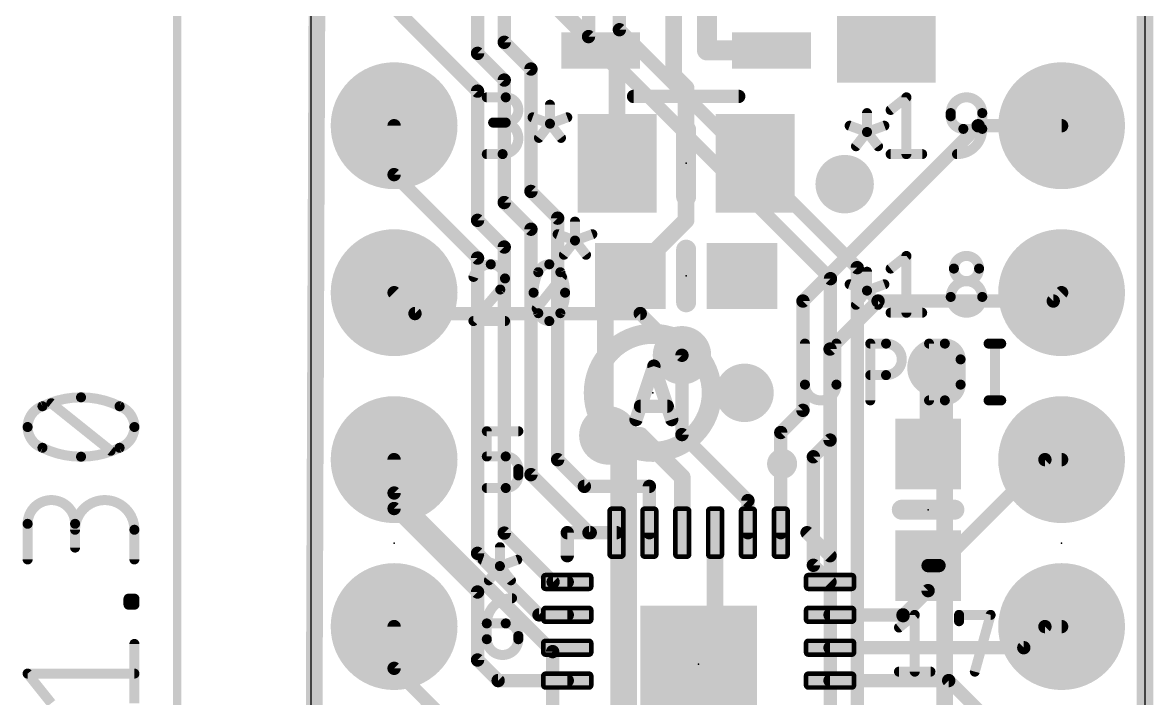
# Model space of a CAD drawing. Extents: x -4.4 to 12.8, y -0.1 to 39.8.
# Drawn here: x -4.38 to 12.83, y 14.15 to 24.43 of the extents above; entities that cross this region are included whole.
import ezdxf

# ---------------------------------------------------------------- set-up
doc = ezdxf.new("R2010")
doc.units = 0
for name, color, linetype in [('1', 12, 'CONTINUOUS'), ('16', 132, 'CONTINUOUS'), ('17', 110, 'CONTINUOUS'), ('18', 110, 'CONTINUOUS'), ('20', 53, 'CONTINUOUS'), ('21', 40, 'CONTINUOUS'), ('23', 53, 'CONTINUOUS'), ('47', 253, 'CONTINUOUS')]:
    doc.layers.add(name, color=color, linetype=linetype)

# ---------------------------------------------------------------- blocks, each defined once
blk = doc.blocks.new('RECT')
blk.add_solid([(-0.5, -0.5), (0.5, -0.5), (-0.5, 0.5), (0.5, 0.5)])
blk = doc.blocks.new('RECT128000X44800R50')
at = {"const_width": 0.07}
blk.add_lwpolyline([(0.365, -0.07), (0.365, 0.07, 0.4142), (0.33, 0.105), (-0.33, 0.105, 0.4142), (-0.365, 0.07), (-0.365, -0.07, 0.4142), (-0.33, -0.105), (0.33, -0.105, 0.4142)], format="xyb", close=True, dxfattribs=at)
blk.add_solid([(-0.3475, -0.0875), (0.3475, -0.0875), (-0.3475, 0.0875), (0.3475, 0.0875)])
blk = doc.blocks.new('ROUNDP')
at = {"const_width": 0.5}
blk.add_lwpolyline([(0, -0.25, 1), (0, 0.25, 1), (0, -0.25)], format="xyb", dxfattribs=at)
blk = doc.blocks.new('ROUNDV')
at = {"const_width": 0.5}
blk.add_lwpolyline([(0, -0.25, 1), (0, 0.25, 1), (0, -0.25)], format="xyb", dxfattribs=at)

msp = doc.modelspace()

# ---------------------------------------------------------------- linework, layer by layer
at = {"layer": '1'}
for points, const_width in [([(0, 0), (0.127, 32.9565)], 0.254), ([(12.7, 33.02), (12.7, 0)], 0.254), ([(5.5245, 26.289), (5.5245, 23.622)], 0.254), ([(2.9464, 26.0944), (2.9464, 24.1291)], 0.2032), ([(2.54, 23.9608), (2.54, 25.9261)], 0.2032), ([(6.0325, 24.0055), (6.0325, 25.7175)], 0.3048), ([(4.4149, 24.0055), (3.3782, 25.0422)], 0.254), ([(7.94, 24.9555), (8.763, 24.1325)], 0.254), ([(2.54, 23.3861), (1.27, 24.6561)], 0.2032), ([(2.9464, 24.1291), (3.3528, 23.7227)], 0.2032), ([(4.665, 23.7554), (4.4149, 24.0055)], 0.254), ([(7.0151, 24.0055), (6.0325, 24.0055)], 0.3048), ([(2.9464, 23.5544), (2.54, 23.9608)], 0.2032), ([(3.3528, 23.7227), (3.3528, 21.8599)], 0.2032), ([(4.665, 22.2885), (4.665, 23.7554)], 0.254), ([(2.9464, 21.6916), (2.9464, 23.5544)], 0.2032), ([(5.5245, 23.622), (5.715, 23.4315)], 0.254), ([(2.54, 21.4208), (2.54, 23.3861)], 0.2032), ([(5.715, 23.4315), (5.715, 21.424)], 0.254), ([(1.27, 22.1161), (1.27, 22.86)], 0.2032), ([(7.493, 20.193), (10.16, 22.86)], 0.2032), ([(10.16, 22.86), (11.43, 22.86)], 0.2032), ([(2.54, 20.8461), (1.27, 22.1161)], 0.2032), ([(3.3528, 21.8599), (3.7592, 21.4535)], 0.2032), ([(3.3528, 21.2852), (2.9464, 21.6916)], 0.2032), ([(2.9464, 21.0144), (2.54, 21.4208)], 0.2032), ([(3.7592, 21.4535), (3.7592, 17.7797)], 0.2032), ([(5.715, 21.424), (4.865, 20.574)], 0.254), ([(3.3528, 17.5514), (3.3528, 21.2852)], 0.2032), ([(2.9464, 16.6624), (2.9464, 21.0144)], 0.2032), ([(2.54, 16.354), (2.54, 20.8461)], 0.2032), ([(4.865, 20.574), (4.484, 20.193)], 0.254), ([(4.484, 20.193), (4.484, 18.1483)], 0.254), ([(11.43, 20.32), (11.303, 20.193)], 0.2032), ([(7.493, 20.193), (7.493, 18.53)], 0.2032), ([(7.9055, 19.4625), (8.636, 20.193)], 0.2032), ([(11.303, 20.193), (8.636, 20.193)], 0.2032), ([(5.6515, 19.3675), (5.6515, 18.161)], 0.2032), ([(7.9055, 19.4625), (7.9055, 18.0775)], 0.2032), ([(9.398, 19.05), (9.525, 19.177)], 0.254), ([(9.398, 19.05), (9.398, 17.868)], 0.254), ([(7.493, 18.53), (7.1555, 18.1925)], 0.2032), ([(4.5304, 18.1483), (4.484, 18.1483)], 0.4064), ([(5.0205, 18.1483), (4.5304, 18.1483)], 0.254), ([(5.6555, 17.5133), (5.0205, 18.1483)], 0.254), ([(6.6555, 17.157), (5.6515, 18.161)], 0.2032), ([(7.1555, 16.6685), (7.1555, 18.1925)], 0.2032), ([(7.9055, 18.0775), (7.6515, 17.8235)], 0.2032), ([(7.6515, 17.8235), (7.6515, 16.1725)], 0.2032), ([(1.27, 17.78), (1.27, 17.0361)], 0.2032), ([(3.7592, 17.7797), (4.1656, 17.3733)], 0.2032), ([(11.176, 17.78), (9.564, 16.168)], 0.2032), ([(11.176, 17.78), (11.43, 17.78)], 0.2032), ([(4.2357, 16.6685), (3.3528, 17.5514)], 0.2032), ([(5.6555, 17.5133), (5.6555, 16.6685)], 0.254), ([(4.1656, 17.3733), (5.1555, 17.3733)], 0.2032), ([(5.1555, 17.3733), (5.1555, 16.6685)], 0.2032), ([(6.6555, 16.6685), (6.6555, 17.157)], 0.2032), ([(1.27, 17.0361), (2.54, 15.7661)], 0.2032), ([(3.6903, 15.9185), (2.9464, 16.6624)], 0.2032), ([(4.6555, 16.6685), (4.2357, 16.6685)], 0.2032), ([(6.1555, 16.6685), (6.1555, 14.9185)], 0.254), ([(3.4755, 15.4185), (2.54, 16.354)], 0.2032), ([(7.9055, 15.9185), (7.6515, 16.1725)], 0.2032), ([(9.398, 16.168), (9.564, 16.168)], 0.2032), ([(9.398, 15.787), (9.398, 16.168)], 0.2032), ([(3.9055, 15.9185), (3.6903, 15.9185)], 0.2032), ([(2.54, 15.7661), (2.54, 14.732)], 0.2032), ([(9.398, 15.787), (9.017, 15.406)], 0.2032), ([(3.9055, 15.4185), (3.4755, 15.4185)], 0.2032), ([(7.9055, 15.4185), (9.017, 15.4185)], 0.2032), ([(9.017, 15.406), (9.017, 15.4185)], 0.2032), ([(1.27, 15.24), (1.27, 14.605)], 0.2032), ([(10.8545, 14.9185), (11.176, 15.24)], 0.2032), ([(11.176, 15.24), (11.43, 15.24)], 0.2032), ([(6.1555, 14.9185), (5.9055, 14.6685)], 0.254), ([(7.9055, 14.9185), (10.8545, 14.9185)], 0.2032), ([(2.54, 14.732), (2.8535, 14.4185)], 0.2032), ([(1.9565, 13.9185), (1.27, 14.605)], 0.2032), ([(2.8535, 14.4185), (3.9055, 14.4185)], 0.2032), ([(7.9055, 14.4185), (9.7115, 14.4185)], 0.2032), ([(9.7115, 14.4185), (11.43, 12.7)], 0.2032)]:
    msp.add_lwpolyline(points, dxfattribs=dict(at, const_width=const_width))
for points, const_width in [([(2.9823, 24.1651, 1), (2.9105, 24.0932)], 0.1016), ([(2.8956, 24.1291, 1), (2.9972, 24.1291)], 0.1016), ([(4.4598, 24.0504, 1), (4.37, 23.9606)], 0.127), ([(4.37, 23.9606, 1), (4.4598, 24.0504)], 0.127), ([(6.0325, 24.0817, 1), (6.0325, 23.9293)], 0.1524), ([(7.0151, 23.9293, 1), (7.0151, 24.0817)], 0.1524), ([(8.7181, 24.0876, 1), (8.8079, 24.1774)], 0.127), ([(2.5759, 23.9967, 1), (2.5041, 23.9249)], 0.1016), ([(2.4892, 23.9608, 1), (2.5908, 23.9608)], 0.1016), ([(5.9563, 24.0055, 1), (6.1087, 24.0055)], 0.1524), ([(3.4036, 23.7227, 1), (3.302, 23.7227)], 0.1016), ([(3.3169, 23.6868, 1), (3.3887, 23.7587)], 0.1016), ([(4.7285, 23.7554, 1), (4.6015, 23.7554)], 0.127), ([(4.6201, 23.7105, 1), (4.7099, 23.8003)], 0.127), ([(2.9972, 23.5544, 1), (2.8956, 23.5544)], 0.1016), ([(2.9105, 23.5185, 1), (2.9823, 23.5903)], 0.1016), ([(5.5694, 23.6669, 1), (5.4796, 23.5771)], 0.127), ([(5.461, 23.622, 1), (5.588, 23.622)], 0.127), ([(2.5908, 23.3861, 1), (2.4892, 23.3861)], 0.1016), ([(2.5041, 23.3501, 1), (2.5759, 23.422)], 0.1016), ([(5.7785, 23.4315, 1), (5.6515, 23.4315)], 0.127), ([(5.6701, 23.3866, 1), (5.7599, 23.4764)], 0.127), ([(1.3208, 22.86, 1), (1.2192, 22.86)], 0.1016), ([(10.16, 22.9108, 1), (10.16, 22.8092)], 0.1016), ([(10.1959, 22.8241, 1), (10.1241, 22.8959)], 0.1016), ([(11.43, 22.8092, 1), (11.43, 22.9108)], 0.1016), ([(1.3059, 22.152, 1), (1.2341, 22.0801)], 0.1016), ([(4.6015, 22.2885, 1), (4.7285, 22.2885)], 0.127), ([(1.2192, 22.1161, 1), (1.3208, 22.1161)], 0.1016), ([(3.3887, 21.8959, 1), (3.3169, 21.824)], 0.1016), ([(3.302, 21.8599, 1), (3.4036, 21.8599)], 0.1016), ([(2.9823, 21.7275, 1), (2.9105, 21.6557)], 0.1016), ([(2.8956, 21.6916, 1), (2.9972, 21.6916)], 0.1016), ([(2.5759, 21.4567, 1), (2.5041, 21.3849)], 0.1016), ([(3.81, 21.4535, 1), (3.7084, 21.4535)], 0.1016), ([(3.7233, 21.4176, 1), (3.7951, 21.4895)], 0.1016), ([(5.7599, 21.3791, 1), (5.6701, 21.4689)], 0.127), ([(2.4892, 21.4208, 1), (2.5908, 21.4208)], 0.1016), ([(3.4036, 21.2852, 1), (3.302, 21.2852)], 0.1016), ([(3.3169, 21.2493, 1), (3.3887, 21.3211)], 0.1016), ([(5.6515, 21.424, 1), (5.7785, 21.424)], 0.127), ([(2.9972, 21.0144, 1), (2.8956, 21.0144)], 0.1016), ([(2.9105, 20.9785, 1), (2.9823, 21.0503)], 0.1016), ([(2.5908, 20.8461, 1), (2.4892, 20.8461)], 0.1016), ([(2.5041, 20.8101, 1), (2.5759, 20.882)], 0.1016), ([(4.8201, 20.6189, 1), (4.9099, 20.5291)], 0.127), ([(4.9099, 20.5291, 1), (4.8201, 20.6189)], 0.127), ([(4.5475, 20.193, 1), (4.4205, 20.193)], 0.127), ([(11.4659, 20.2841, 1), (11.3941, 20.3559)], 0.1016), ([(4.4391, 20.2379, 1), (4.5289, 20.1481)], 0.127), ([(7.5438, 20.193, 1), (7.4422, 20.193)], 0.1016), ([(7.4571, 20.2289, 1), (7.5289, 20.1571)], 0.1016), ([(8.636, 20.2438, 1), (8.636, 20.1422)], 0.1016), ([(8.6719, 20.1571, 1), (8.6001, 20.2289)], 0.1016), ([(11.2671, 20.2289, 1), (11.3389, 20.1571)], 0.1016), ([(11.303, 20.1422, 1), (11.303, 20.2438)], 0.1016), ([(5.7023, 19.3675, 1), (5.6007, 19.3675)], 0.1016), ([(7.9563, 19.4625, 1), (7.8547, 19.4625)], 0.1016), ([(7.8696, 19.4984, 1), (7.9414, 19.4266)], 0.1016), ([(9.5699, 19.1321, 1), (9.4801, 19.2219)], 0.127), ([(9.4615, 19.05, 1), (9.3345, 19.05)], 0.127), ([(9.3531, 19.0949, 1), (9.4429, 19.0051)], 0.127), ([(7.5289, 18.4941, 1), (7.4571, 18.5659)], 0.1016), ([(7.4422, 18.53, 1), (7.5438, 18.53)], 0.1016), ([(4.484, 18.2499, 1), (4.484, 18.0467)], 0.2032), ([(4.5304, 18.2118, 1), (4.5304, 18.0848)], 0.127), ([(4.5304, 18.0467, 1), (4.5304, 18.2499)], 0.2032), ([(5.0654, 18.1932, 1), (4.9756, 18.1034)], 0.127), ([(5.0205, 18.0848, 1), (5.0205, 18.2118)], 0.127), ([(5.6874, 18.1969, 1), (5.6156, 18.1251)], 0.1016), ([(7.2063, 18.1925, 1), (7.1047, 18.1925)], 0.1016), ([(7.1196, 18.2284, 1), (7.1914, 18.1566)], 0.1016), ([(4.4205, 18.1483, 1), (4.5475, 18.1483)], 0.127), ([(5.6007, 18.161, 1), (5.7023, 18.161)], 0.1016), ([(7.8547, 18.0775, 1), (7.9563, 18.0775)], 0.1016), ([(7.9414, 18.0416, 1), (7.8696, 18.1134)], 0.1016), ([(7.7023, 17.8235, 1), (7.6007, 17.8235)], 0.1016), ([(7.6156, 17.8594, 1), (7.6874, 17.7876)], 0.1016), ([(9.3345, 17.868, 1), (9.4615, 17.868)], 0.127), ([(1.3208, 17.78, 1), (1.2192, 17.78)], 0.1016), ([(3.7951, 17.8156, 1), (3.7233, 17.7438)], 0.1016), ([(3.7084, 17.7797, 1), (3.81, 17.7797)], 0.1016), ([(11.176, 17.8308, 1), (11.176, 17.7292)], 0.1016), ([(11.2119, 17.7441, 1), (11.1401, 17.8159)], 0.1016), ([(11.43, 17.7292, 1), (11.43, 17.8308)], 0.1016), ([(3.3887, 17.5873, 1), (3.3169, 17.5155)], 0.1016), ([(3.302, 17.5514, 1), (3.4036, 17.5514)], 0.1016), ([(5.719, 17.5133, 1), (5.592, 17.5133)], 0.127), ([(5.6106, 17.4684, 1), (5.7004, 17.5582)], 0.127), ([(4.1656, 17.4241, 1), (4.1656, 17.3225)], 0.1016), ([(4.1297, 17.3374, 1), (4.2015, 17.4092)], 0.1016), ([(5.2063, 17.3733, 1), (5.1047, 17.3733)], 0.1016), ([(5.1555, 17.3225, 1), (5.1555, 17.4241)], 0.1016), ([(6.7063, 17.157, 1), (6.6047, 17.157)], 0.1016), ([(6.6196, 17.1211, 1), (6.6914, 17.1929)], 0.1016), ([(1.3059, 17.072, 1), (1.2341, 17.0001)], 0.1016), ([(1.2192, 17.0361, 1), (1.3208, 17.0361)], 0.1016), ([(2.9823, 16.6983, 1), (2.9105, 16.6265)], 0.1016), ([(2.8956, 16.6624, 1), (2.9972, 16.6624)], 0.1016), ([(4.2357, 16.7193, 1), (4.2357, 16.6177)], 0.1016), ([(4.1998, 16.6326, 1), (4.2716, 16.7044)], 0.1016), ([(4.6555, 16.6177, 1), (4.6555, 16.7193)], 0.1016), ([(5.1047, 16.6685, 1), (5.2063, 16.6685)], 0.1016), ([(5.592, 16.6685, 1), (5.719, 16.6685)], 0.127), ([(6.219, 16.6685, 1), (6.092, 16.6685)], 0.127), ([(6.6047, 16.6685, 1), (6.7063, 16.6685)], 0.1016), ([(7.1047, 16.6685, 1), (7.2063, 16.6685)], 0.1016), ([(2.5759, 16.3899, 1), (2.5041, 16.318)], 0.1016), ([(2.4892, 16.354, 1), (2.5908, 16.354)], 0.1016), ([(7.6874, 16.2084, 1), (7.6156, 16.1366)], 0.1016), ([(7.6007, 16.1725, 1), (7.7023, 16.1725)], 0.1016), ([(9.398, 16.2188, 1), (9.398, 16.1172)], 0.1016), ([(9.4488, 16.168, 1), (9.3472, 16.168)], 0.1016), ([(9.5281, 16.2039, 1), (9.5999, 16.1321)], 0.1016), ([(9.564, 16.1172, 1), (9.564, 16.2188)], 0.1016), ([(3.6903, 15.9693, 1), (3.6903, 15.8677)], 0.1016), ([(3.9055, 15.8677, 1), (3.9055, 15.9693)], 0.1016), ([(2.5908, 15.7661, 1), (2.4892, 15.7661)], 0.1016), ([(2.5041, 15.7301, 1), (2.5759, 15.802)], 0.1016), ([(3.6544, 15.8826, 1), (3.7262, 15.9544)], 0.1016), ([(7.8696, 15.8826, 1), (7.9414, 15.9544)], 0.1016), ([(9.3472, 15.787, 1), (9.4488, 15.787)], 0.1016), ([(9.4339, 15.7511, 1), (9.3621, 15.8229)], 0.1016), ([(3.4755, 15.4693, 1), (3.4755, 15.3677)], 0.1016), ([(3.4395, 15.3826, 1), (3.5114, 15.4544)], 0.1016), ([(3.9055, 15.3677, 1), (3.9055, 15.4693)], 0.1016), ([(7.9055, 15.4693, 1), (7.9055, 15.3677)], 0.1016), ([(9.0678, 15.4185, 1), (8.9662, 15.4185)], 0.1016), ([(8.9811, 15.4419, 1), (9.0529, 15.3701)], 0.1016), ([(9.017, 15.3677, 1), (9.017, 15.4693)], 0.1016), ([(1.3208, 15.24, 1), (1.2192, 15.24)], 0.1016), ([(8.9662, 15.406, 1), (9.0678, 15.406)], 0.1016), ([(11.176, 15.2908, 1), (11.176, 15.1892)], 0.1016), ([(11.2119, 15.2041, 1), (11.1401, 15.2759)], 0.1016), ([(11.43, 15.1892, 1), (11.43, 15.2908)], 0.1016), ([(6.092, 14.9185, 1), (6.219, 14.9185)], 0.127), ([(6.2004, 14.8736, 1), (6.1106, 14.9634)], 0.127), ([(7.9055, 14.9693, 1), (7.9055, 14.8677)], 0.1016), ([(10.8186, 14.9544, 1), (10.8904, 14.8826)], 0.1016), ([(10.8545, 14.8677, 1), (10.8545, 14.9693)], 0.1016), ([(2.5759, 14.7679, 1), (2.5041, 14.6961)], 0.1016), ([(1.3059, 14.6409, 1), (1.2341, 14.5691)], 0.1016), ([(1.2192, 14.605, 1), (1.3208, 14.605)], 0.1016), ([(2.4892, 14.732, 1), (2.5908, 14.732)], 0.1016), ([(5.8606, 14.7134, 1), (5.9504, 14.6236)], 0.127), ([(2.8535, 14.4693, 1), (2.8535, 14.3677)], 0.1016), ([(2.8176, 14.3826, 1), (2.8894, 14.4544)], 0.1016), ([(3.9055, 14.3677, 1), (3.9055, 14.4693)], 0.1016), ([(7.9055, 14.4693, 1), (7.9055, 14.3677)], 0.1016), ([(9.7474, 14.4544, 1), (9.6756, 14.3826)], 0.1016), ([(9.7115, 14.3677, 1), (9.7115, 14.4693)], 0.1016)]:
    msp.add_lwpolyline(points, format="xyb", dxfattribs=dict(at, const_width=const_width))
at = {"layer": '16'}
for points, const_width in [([(0, 0), (0.127, 32.9565)], 0.254), ([(12.7, 33.02), (12.7, 0)], 0.254), ([(4.699, 29.6545), (4.699, 24.3205)], 0.2032), ([(4.2291, 29.0647), (4.2291, 24.2157)], 0.2032), ([(4.2291, 24.2157), (7.9121, 20.5327)], 0.2032), ([(4.699, 24.3205), (8.3185, 20.701)], 0.2032), ([(8.3185, 20.701), (8.3185, 12.4876)], 0.2032), ([(7.9121, 20.5327), (7.9121, 12.824)], 0.2032), ([(1.5875, 20.0025), (1.27, 20.32)], 0.2032), ([(5.0165, 20.0025), (1.5875, 20.0025)], 0.2032), ([(5.6515, 19.3675), (5.0165, 20.0025)], 0.2032), ([(9.525, 19.177), (9.652, 19.05)], 0.254), ([(9.652, 19.05), (9.652, 10.414)], 0.254), ([(4.5304, 18.1483), (4.7625, 18.1483)], 0.4064), ([(4.7625, 18.1483), (4.7625, 7.493)], 0.4064), ([(1.27, 17.78), (1.27, 17.272)], 0.2032), ([(3.683, 14.859), (1.27, 17.272)], 0.2032), ([(3.683, 8.763), (3.683, 14.859)], 0.2032)]:
    msp.add_lwpolyline(points, dxfattribs=dict(at, const_width=const_width))
for points, const_width in [([(4.265, 24.2516, 1), (4.1932, 24.1797)], 0.1016), ([(4.7349, 24.3564, 1), (4.6631, 24.2846)], 0.1016), ([(4.6482, 24.3205, 1), (4.7498, 24.3205)], 0.1016), ([(4.1783, 24.2157, 1), (4.2799, 24.2157)], 0.1016), ([(8.3693, 20.701, 1), (8.2677, 20.701)], 0.1016), ([(8.2826, 20.6651, 1), (8.3544, 20.7369)], 0.1016), ([(7.9629, 20.5327, 1), (7.8613, 20.5327)], 0.1016), ([(7.8762, 20.4967, 1), (7.948, 20.5686)], 0.1016), ([(1.3059, 20.3559, 1), (1.2341, 20.2841)], 0.1016), ([(1.5875, 20.0533, 1), (1.5875, 19.9517)], 0.1016), ([(1.5516, 19.9666, 1), (1.6234, 20.0384)], 0.1016), ([(5.0524, 20.0384, 1), (4.9806, 19.9666)], 0.1016), ([(5.0165, 19.9517, 1), (5.0165, 20.0533)], 0.1016), ([(5.6156, 19.3316, 1), (5.6874, 19.4034)], 0.1016), ([(9.5699, 19.2219, 1), (9.4801, 19.1321)], 0.127), ([(9.7155, 19.05, 1), (9.5885, 19.05)], 0.127), ([(9.6071, 19.0051, 1), (9.6969, 19.0949)], 0.127), ([(4.5304, 18.2499, 1), (4.5304, 18.0467)], 0.2032), ([(4.8641, 18.1483, 1), (4.6609, 18.1483)], 0.2032), ([(4.7625, 18.0467, 1), (4.7625, 18.2499)], 0.2032), ([(1.3208, 17.78, 1), (1.2192, 17.78)], 0.1016), ([(1.3059, 17.3079, 1), (1.2341, 17.2361)], 0.1016), ([(1.2192, 17.272, 1), (1.3208, 17.272)], 0.1016), ([(3.7338, 14.859, 1), (3.6322, 14.859)], 0.1016), ([(3.6471, 14.8231, 1), (3.7189, 14.8949)], 0.1016)]:
    msp.add_lwpolyline(points, format="xyb", dxfattribs=dict(at, const_width=const_width))
at = {"layer": '20'}
for p, q in [((0, 31.75), (0, 1.27)), ((12.7, 1.27), (12.7, 31.75))]:
    msp.add_line(p, q, dxfattribs=at)
at = {"layer": '21'}
for points, const_width in [([(2.6811, 23.2918), (2.969, 23.2918)], 0.1524), ([(3.6421, 23.1789), (3.6421, 22.891)], 0.1524), ([(4.915, 23.3055), (6.515, 23.3055)], 0.2032), ([(8.8279, 23.0999), (9.0678, 23.2918)], 0.1524), ([(9.0678, 23.2918), (9.0678, 22.4282)], 0.1524), ([(8.4681, 23.0519), (8.4681, 22.764)], 0.1524), ([(9.7423, 23.0039), (9.7423, 23.0519)], 0.1524), ([(10.2221, 23.0519), (10.2221, 22.812)], 0.1524), ([(2.969, 22.908), (2.7771, 22.908)], 0.1524), ([(3.6421, 22.891), (3.3782, 22.987)], 0.1524), ([(3.4742, 22.6751), (3.6421, 22.891)], 0.1524), ([(3.6421, 22.891), (3.906, 22.987)], 0.1524), ([(3.6421, 22.891), (3.81, 22.6751)], 0.1524), ([(5.715, 22.7965), (5.715, 21.7805)], 0.3048), ([(8.4681, 22.764), (8.2042, 22.86)], 0.1524), ([(8.4681, 22.764), (8.732, 22.86)], 0.1524), ([(8.3002, 22.5481), (8.4681, 22.764)], 0.1524), ([(8.4681, 22.764), (8.636, 22.5481)], 0.1524), ([(10.2221, 22.812), (9.9342, 22.812)], 0.1524), ([(2.6811, 22.4282), (2.921, 22.4282)], 0.1524), ([(8.8279, 22.4282), (9.3077, 22.4282)], 0.1524), ([(4.0231, 21.4009), (4.0231, 21.113)], 0.1524), ([(4.0231, 21.113), (3.7592, 21.209)], 0.1524), ([(3.8552, 20.8971), (4.0231, 21.113)], 0.1524), ([(4.0231, 21.113), (4.287, 21.209)], 0.1524), ([(4.0231, 21.113), (4.191, 20.8971)], 0.1524), ([(5.715, 20.974), (5.715, 20.174)], 0.3048), ([(8.8279, 20.6869), (9.0678, 20.8788)], 0.1524), ([(9.0678, 20.8788), (9.0678, 20.0152)], 0.1524), ([(8.4681, 20.6389), (8.4681, 20.351)], 0.1524), ([(3.4403, 20.0801), (3.8241, 20.5599)], 0.1524), ([(8.4681, 20.351), (8.2042, 20.447)], 0.1524), ([(8.4681, 20.351), (8.732, 20.447)], 0.1524), ([(2.8857, 20.368), (2.4779, 19.8882)], 0.1524), ([(8.3002, 20.1351), (8.4681, 20.351)], 0.1524), ([(8.4681, 20.351), (8.636, 20.1351)], 0.1524), ([(8.8279, 20.0152), (9.3077, 20.0152)], 0.1524), ([(2.4779, 19.8882), (2.9577, 19.8882)], 0.1524), ([(7.5232, 19.5453), (7.5232, 18.9216)], 0.1524), ([(8.003, 18.9216), (8.003, 19.5453)], 0.1524), ([(8.518, 18.6817), (8.518, 19.5453)], 0.1524), ([(8.518, 19.5453), (8.7579, 19.5453)], 0.1524), ([(9.413, 18.6817), (9.413, 19.5453)], 0.1524), ([(9.413, 19.5453), (9.6528, 19.5453)], 0.1524), ([(10.3189, 19.5453), (10.5108, 19.5453)], 0.1524), ([(10.4148, 19.5453), (10.4148, 18.6817)], 0.1524), ([(4.953, 18.3896), (5.2239, 19.2024)], 0.2032), ([(5.2239, 19.2024), (5.4949, 18.3896)], 0.2032), ([(9.8927, 19.3054), (9.8927, 18.9216)], 0.1524), ([(8.7579, 19.0655), (8.518, 19.0655)], 0.1524), ([(5.4271, 18.5928), (5.0207, 18.5928)], 0.2032), ([(9.6528, 18.6817), (9.413, 18.6817)], 0.1524), ([(10.3189, 18.6817), (10.5108, 18.6817)], 0.1524), ([(2.6811, 17.828), (2.6811, 18.2118)], 0.1524), ([(2.6811, 18.2118), (3.1609, 18.2118)], 0.1524), ([(2.969, 17.828), (2.6811, 17.828)], 0.1524), ([(3.1609, 17.5401), (3.1609, 17.6361)], 0.1524), ([(2.6811, 17.3482), (2.969, 17.3482)], 0.1524), ([(8.998, 17.018), (9.798, 17.018)], 0.3048), ([(3.9055, 16.3185), (3.9055, 16.6685)], 0.2032), ([(3.9055, 16.6685), (4.2555, 16.6685)], 0.2032), ([(7.9055, 16.3185), (7.5555, 16.6685)], 0.2032), ([(2.8801, 16.4479), (2.8801, 16.16)], 0.1524), ([(2.8801, 16.16), (2.6162, 16.256)], 0.1524), ([(2.7122, 15.9441), (2.8801, 16.16)], 0.1524), ([(2.8801, 16.16), (3.144, 16.256)], 0.1524), ([(2.8801, 16.16), (3.048, 15.9441)], 0.1524), ([(8.9549, 15.2259), (9.1948, 15.4178)], 0.1524), ([(9.1948, 15.4178), (9.1948, 14.5542)], 0.1524), ([(9.8693, 15.3218), (9.8693, 15.4178)], 0.1524), ([(9.8693, 15.4178), (10.3491, 15.4178)], 0.1524), ([(10.3491, 15.4178), (10.1092, 14.5542)], 0.1524), ([(2.6811, 15.288), (2.969, 15.288)], 0.1524), ([(2.6811, 15.0481), (2.6811, 15.288)], 0.1524), ([(3.1609, 15.0961), (3.1609, 15.0481)], 0.1524), ([(8.9549, 14.5542), (9.4347, 14.5542)], 0.1524)]:
    msp.add_lwpolyline(points, dxfattribs=dict(at, const_width=const_width))
for points, const_width in [([(2.6811, 23.3299, 1), (2.6811, 23.2537)], 0.0762), ([(2.969, 22.908, 1), (2.969, 23.2918)], 0.1524), ([(2.969, 23.3299, 1), (2.969, 23.2537)], 0.0762), ([(2.969, 23.2537, 1), (2.969, 23.3299)], 0.0762), ([(3.6802, 23.1789, 1), (3.604, 23.1789)], 0.0762), ([(4.915, 23.3563, 1), (4.915, 23.2547)], 0.1016), ([(6.515, 23.2547, 1), (6.515, 23.3563)], 0.1016), ([(9.1059, 23.2918, 1), (9.0297, 23.2918)], 0.0762), ([(9.0916, 23.262, 1), (9.044, 23.3216)], 0.0762), ([(10.2221, 23.0519, 1), (9.7423, 23.0519)], 0.1524), ([(8.5062, 23.0519, 1), (8.43, 23.0519)], 0.0762), ([(8.8041, 23.1296, 1), (8.8517, 23.0701)], 0.0762), ([(9.7804, 23.0519, 1), (9.7042, 23.0519)], 0.0762), ([(9.7042, 23.0519, 1), (9.7804, 23.0519)], 0.0762), ([(9.7423, 23.0039, 0.4142), (9.9342, 22.812)], 0.1524), ([(9.7804, 23.0039, 1), (9.7042, 23.0039)], 0.0762), ([(10.2602, 23.0519, 1), (10.184, 23.0519)], 0.0762), ([(10.184, 23.0519, 1), (10.2602, 23.0519)], 0.0762), ([(2.7771, 22.9461, 1), (2.7771, 22.8699)], 0.0762), ([(2.921, 22.4282, 1), (2.921, 22.908)], 0.1524), ([(2.921, 22.9461, 1), (2.921, 22.8699)], 0.0762), ([(2.969, 22.9461, 1), (2.969, 22.8699)], 0.0762), ([(2.969, 22.8699, 1), (2.969, 22.9461)], 0.0762), ([(3.3912, 23.0228, 1), (3.3652, 22.9512)], 0.0762), ([(3.6721, 22.9144, 1), (3.612, 22.8677)], 0.0762), ([(3.6291, 22.9268, 1), (3.6551, 22.8552)], 0.0762), ([(3.604, 22.891, 1), (3.6802, 22.891)], 0.0762), ([(3.6721, 22.8677, 1), (3.612, 22.9144)], 0.0762), ([(3.6291, 22.8552, 1), (3.6551, 22.9268)], 0.0762), ([(3.919, 22.9512, 1), (3.8929, 23.0228)], 0.0762), ([(5.7912, 22.7965, 1), (5.6388, 22.7965)], 0.1524), ([(8.2172, 22.8958, 1), (8.1912, 22.8242)], 0.0762), ([(8.745, 22.8242, 1), (8.7189, 22.8958)], 0.0762), ([(9.7042, 23.0039, 1), (9.7804, 23.0039)], 0.0762), ([(3.4441, 22.6985, 1), (3.5042, 22.6518)], 0.0762), ([(3.7799, 22.6518, 1), (3.8401, 22.6985)], 0.0762), ([(8.4981, 22.7874, 1), (8.438, 22.7407)], 0.0762), ([(8.4551, 22.7998, 1), (8.4811, 22.7282)], 0.0762), ([(8.43, 22.764, 1), (8.5062, 22.764)], 0.0762), ([(8.4981, 22.7407, 1), (8.438, 22.7874)], 0.0762), ([(8.4551, 22.7282, 1), (8.4811, 22.7998)], 0.0762), ([(9.8383, 22.4282, 0.4142), (10.2221, 22.812)], 0.1524), ([(9.9342, 22.8501, 1), (9.9342, 22.7739)], 0.0762), ([(9.9342, 22.7739, 1), (9.9342, 22.8501)], 0.0762), ([(10.2602, 22.812, 1), (10.184, 22.812)], 0.0762), ([(10.184, 22.812, 1), (10.2602, 22.812)], 0.0762), ([(10.2221, 22.7739, 1), (10.2221, 22.8501)], 0.0762), ([(8.2701, 22.5715, 1), (8.3302, 22.5248)], 0.0762), ([(8.6059, 22.5248, 1), (8.6661, 22.5715)], 0.0762), ([(2.6811, 22.4663, 1), (2.6811, 22.3901)], 0.0762), ([(2.921, 22.4663, 1), (2.921, 22.3901)], 0.0762), ([(2.921, 22.3901, 1), (2.921, 22.4663)], 0.0762), ([(8.8279, 22.4663, 1), (8.8279, 22.3901)], 0.0762), ([(9.0297, 22.4282, 1), (9.1059, 22.4282)], 0.0762), ([(9.3077, 22.3901, 1), (9.3077, 22.4663)], 0.0762), ([(9.8383, 22.4663, 1), (9.8383, 22.3901)], 0.0762), ([(5.6388, 21.7805, 1), (5.7912, 21.7805)], 0.1524), ([(4.0612, 21.4009, 1), (3.985, 21.4009)], 0.0762), ([(3.7722, 21.2448, 1), (3.7462, 21.1732)], 0.0762), ([(4.0531, 21.1364, 1), (3.993, 21.0897)], 0.0762), ([(4.0101, 21.1488, 1), (4.0361, 21.0772)], 0.0762), ([(4.0531, 21.0897, 1), (3.993, 21.1364)], 0.0762), ([(4.0101, 21.0772, 1), (4.0361, 21.1488)], 0.0762), ([(4.3, 21.1732, 1), (4.2739, 21.2448)], 0.0762), ([(3.985, 21.113, 1), (4.0612, 21.113)], 0.0762), ([(5.7912, 20.974, 1), (5.6388, 20.974)], 0.1524), ([(2.7418, 20.7518, 0.3252), (2.4779, 20.5599)], 0.1524), ([(2.9577, 20.5359, 0.4142), (2.7418, 20.7518)], 0.1524), ([(2.7418, 20.7899, 1), (2.7418, 20.7137)], 0.0762), ([(2.7418, 20.7137, 1), (2.7418, 20.7899)], 0.0762), ([(3.6322, 20.7518, 0.3205), (3.4643, 20.6319)], 0.1524), ([(3.8001, 20.6319, 0.3205), (3.6322, 20.7518)], 0.1524), ([(3.6322, 20.7899, 1), (3.6322, 20.7137)], 0.0762), ([(3.6322, 20.7137, 1), (3.6322, 20.7899)], 0.0762), ([(3.8251, 20.9205, 1), (3.8852, 20.8738)], 0.0762), ([(4.1609, 20.8738, 1), (4.2211, 20.9205)], 0.0762), ([(9.1059, 20.8788, 1), (9.0297, 20.8788)], 0.0762), ([(9.0916, 20.849, 1), (9.044, 20.9086)], 0.0762), ([(10.1741, 20.6869, 1), (9.7903, 20.6869)], 0.1524), ([(3.4643, 20.6319, 0.1139), (3.3923, 20.32)], 0.1524), ([(3.4282, 20.6442, 1), (3.5003, 20.6195)], 0.0762), ([(3.4985, 20.6152, 1), (3.43, 20.6485)], 0.0762), ([(3.8721, 20.32, 0.1139), (3.8001, 20.6319)], 0.1524), ([(3.8344, 20.6485, 1), (3.7659, 20.6152)], 0.0762), ([(3.7641, 20.6195, 1), (3.8362, 20.6442)], 0.0762), ([(8.5062, 20.6389, 1), (8.43, 20.6389)], 0.0762), ([(8.8041, 20.7166, 1), (8.8517, 20.6571)], 0.0762), ([(9.7903, 20.6869, 1), (10.1741, 20.6869)], 0.1524), ([(9.8284, 20.6869, 1), (9.7522, 20.6869)], 0.0762), ([(9.7522, 20.6869, 1), (9.8284, 20.6869)], 0.0762), ([(10.2122, 20.6869, 1), (10.136, 20.6869)], 0.0762), ([(10.136, 20.6869, 1), (10.2122, 20.6869)], 0.0762), ([(2.4417, 20.5716, 1), (2.5142, 20.5481)], 0.0762), ([(2.8857, 20.368, 0.2053), (2.9577, 20.5359)], 0.1524), ([(2.9958, 20.5359, 1), (2.9196, 20.5359)], 0.0762), ([(2.9196, 20.5359, 1), (2.9958, 20.5359)], 0.0762), ([(3.8539, 20.5361, 1), (3.7944, 20.5837)], 0.0762), ([(8.2172, 20.4828, 1), (8.1912, 20.4112)], 0.0762), ([(8.745, 20.4112, 1), (8.7189, 20.4828)], 0.0762), ([(10.2221, 20.2551, 1), (9.7423, 20.2551)], 0.1524), ([(2.8594, 20.3956, 1), (2.912, 20.3404)], 0.0762), ([(2.9148, 20.3433, 1), (2.8567, 20.3927)], 0.0762), ([(3.3923, 20.32, 0.1139), (3.4643, 20.0081)], 0.1524), ([(3.4304, 20.32, 1), (3.3542, 20.32)], 0.0762), ([(3.3542, 20.32, 1), (3.4304, 20.32)], 0.0762), ([(3.8001, 20.0081, 0.1139), (3.8721, 20.32)], 0.1524), ([(3.9102, 20.32, 1), (3.834, 20.32)], 0.0762), ([(3.834, 20.32, 1), (3.9102, 20.32)], 0.0762), ([(8.4981, 20.3744, 1), (8.438, 20.3277)], 0.0762), ([(8.4551, 20.3868, 1), (8.4811, 20.3152)], 0.0762), ([(8.43, 20.351, 1), (8.5062, 20.351)], 0.0762), ([(8.4981, 20.3277, 1), (8.438, 20.3744)], 0.0762), ([(8.4551, 20.3152, 1), (8.4811, 20.3868)], 0.0762), ([(9.7423, 20.2551, 1), (10.2221, 20.2551)], 0.1524), ([(9.7804, 20.2551, 1), (9.7042, 20.2551)], 0.0762), ([(10.2602, 20.2551, 1), (10.184, 20.2551)], 0.0762), ([(3.4105, 20.1039, 1), (3.47, 20.0563)], 0.0762), ([(5.6388, 20.174, 1), (5.7912, 20.174)], 0.1524), ([(8.2701, 20.1585, 1), (8.3302, 20.1118)], 0.0762), ([(8.6059, 20.1118, 1), (8.6661, 20.1585)], 0.0762), ([(9.7042, 20.2551, 1), (9.7804, 20.2551)], 0.0762), ([(10.184, 20.2551, 1), (10.2602, 20.2551)], 0.0762), ([(3.5003, 20.0205, 1), (3.4282, 19.9958)], 0.0762), ([(3.4643, 20.0081, 0.3205), (3.6322, 19.8882)], 0.1524), ([(3.43, 19.9914, 1), (3.4985, 20.0248)], 0.0762), ([(3.6322, 19.8882, 0.3205), (3.8001, 20.0081)], 0.1524), ([(3.7659, 20.0248, 1), (3.8344, 19.9914)], 0.0762), ([(3.8362, 19.9958, 1), (3.7641, 20.0205)], 0.0762), ([(8.8279, 20.0533, 1), (8.8279, 19.9771)], 0.0762), ([(9.0297, 20.0152, 1), (9.1059, 20.0152)], 0.0762), ([(9.3077, 19.9771, 1), (9.3077, 20.0533)], 0.0762), ([(2.4779, 19.9263, 1), (2.4779, 19.8501)], 0.0762), ([(2.4489, 19.9129, 1), (2.5069, 19.8635)], 0.0762), ([(2.9577, 19.8501, 1), (2.9577, 19.9263)], 0.0762), ([(3.6322, 19.9263, 1), (3.6322, 19.8501)], 0.0762), ([(3.6322, 19.8501, 1), (3.6322, 19.9263)], 0.0762), ([(5.207, 17.898, 1), (5.207, 19.694, 1), (5.207, 17.898)], 0.3048), ([(7.5613, 19.5453, 1), (7.4851, 19.5453)], 0.0762), ([(8.0411, 19.5453, 1), (7.9649, 19.5453)], 0.0762), ([(8.5561, 19.5453, 1), (8.4799, 19.5453)], 0.0762), ([(8.518, 19.5834, 1), (8.518, 19.5072)], 0.0762), ([(8.7579, 19.0655, 1), (8.7579, 19.5453)], 0.1524), ([(8.7579, 19.5834, 1), (8.7579, 19.5072)], 0.0762), ([(8.7579, 19.5072, 1), (8.7579, 19.5834)], 0.0762), ([(9.4511, 19.5453, 1), (9.3749, 19.5453)], 0.0762), ([(9.413, 19.5834, 1), (9.413, 19.5072)], 0.0762), ([(9.8927, 19.3054, 0.4142), (9.6528, 19.5453)], 0.1524), ([(9.6528, 19.5834, 1), (9.6528, 19.5072)], 0.0762), ([(9.6528, 19.5072, 1), (9.6528, 19.5834)], 0.0762), ([(10.3189, 19.5834, 1), (10.3189, 19.5072)], 0.0762), ([(10.4529, 19.5453, 1), (10.3767, 19.5453)], 0.0762), ([(10.5108, 19.5072, 1), (10.5108, 19.5834)], 0.0762), ([(5.2721, 19.2185, 1), (5.1757, 19.1863)], 0.1016), ([(5.2721, 19.1863, 1), (5.1757, 19.2185)], 0.1016), ([(9.9308, 19.3054, 1), (9.8546, 19.3054)], 0.0762), ([(9.8546, 19.3054, 1), (9.9308, 19.3054)], 0.0762), ([(8.518, 19.1036, 1), (8.518, 19.0274)], 0.0762), ([(8.7579, 19.1036, 1), (8.7579, 19.0274)], 0.0762), ([(8.7579, 19.0274, 1), (8.7579, 19.1036)], 0.0762), ([(7.5232, 18.9216, 1), (8.003, 18.9216)], 0.1524), ([(7.5613, 18.9216, 1), (7.4851, 18.9216)], 0.0762), ([(7.4851, 18.9216, 1), (7.5613, 18.9216)], 0.0762), ([(8.0411, 18.9216, 1), (7.9649, 18.9216)], 0.0762), ([(7.9649, 18.9216, 1), (8.0411, 18.9216)], 0.0762), ([(9.6528, 18.6817, 0.4142), (9.8927, 18.9216)], 0.1524), ([(9.9308, 18.9216, 1), (9.8546, 18.9216)], 0.0762), ([(9.8546, 18.9216, 1), (9.9308, 18.9216)], 0.0762), ([(5.0207, 18.6436, 1), (5.0207, 18.542)], 0.1016), ([(5.4271, 18.542, 1), (5.4271, 18.6436)], 0.1016), ([(8.4799, 18.6817, 1), (8.5561, 18.6817)], 0.0762), ([(9.413, 18.7198, 1), (9.413, 18.6436)], 0.0762), ([(9.3749, 18.6817, 1), (9.4511, 18.6817)], 0.0762), ([(9.6528, 18.7198, 1), (9.6528, 18.6436)], 0.0762), ([(9.6528, 18.6436, 1), (9.6528, 18.7198)], 0.0762), ([(10.3189, 18.7198, 1), (10.3189, 18.6436)], 0.0762), ([(10.3767, 18.6817, 1), (10.4529, 18.6817)], 0.0762), ([(10.5108, 18.6436, 1), (10.5108, 18.7198)], 0.0762), ([(4.9048, 18.4057, 1), (5.0012, 18.3735)], 0.1016), ([(5.4467, 18.3735, 1), (5.5431, 18.4057)], 0.1016), ([(2.7192, 18.2118, 1), (2.643, 18.2118)], 0.0762), ([(2.6811, 18.2499, 1), (2.6811, 18.1737)], 0.0762), ([(3.1609, 18.1737, 1), (3.1609, 18.2499)], 0.0762), ([(2.6811, 17.8661, 1), (2.6811, 17.7899)], 0.0762), ([(3.1609, 17.6361, 0.4142), (2.969, 17.828)], 0.1524), ([(2.969, 17.8661, 1), (2.969, 17.7899)], 0.0762), ([(2.969, 17.7899, 1), (2.969, 17.8661)], 0.0762), ([(7.1755, 17.5895, 1), (7.1755, 17.8435, 1), (7.1755, 17.5895)], 0.2032), ([(2.643, 17.828, 1), (2.7192, 17.828)], 0.0762), ([(2.969, 17.3482, 0.4142), (3.1609, 17.5401)], 0.1524), ([(3.199, 17.6361, 1), (3.1228, 17.6361)], 0.0762), ([(3.1228, 17.6361, 1), (3.199, 17.6361)], 0.0762), ([(3.199, 17.5401, 1), (3.1228, 17.5401)], 0.0762), ([(3.1228, 17.5401, 1), (3.199, 17.5401)], 0.0762), ([(2.6811, 17.3863, 1), (2.6811, 17.3101)], 0.0762), ([(2.969, 17.3863, 1), (2.969, 17.3101)], 0.0762), ([(2.969, 17.3101, 1), (2.969, 17.3863)], 0.0762), ([(8.998, 17.0942, 1), (8.998, 16.9418)], 0.1524), ([(9.798, 16.9418, 1), (9.798, 17.0942)], 0.1524), ([(3.9563, 16.6685, 1), (3.8547, 16.6685)], 0.1016), ([(3.9055, 16.7193, 1), (3.9055, 16.6177)], 0.1016), ([(4.2555, 16.6177, 1), (4.2555, 16.7193)], 0.1016), ([(7.5914, 16.7044, 1), (7.5196, 16.6326)], 0.1016), ([(2.9182, 16.4479, 1), (2.842, 16.4479)], 0.0762), ([(3.8547, 16.3185, 1), (3.9563, 16.3185)], 0.1016), ([(7.8696, 16.2826, 1), (7.9414, 16.3544)], 0.1016), ([(2.6292, 16.2918, 1), (2.6032, 16.2202)], 0.0762), ([(2.9101, 16.1834, 1), (2.85, 16.1367)], 0.0762), ([(2.8671, 16.1958, 1), (2.8931, 16.1242)], 0.0762), ([(2.842, 16.16, 1), (2.9182, 16.16)], 0.0762), ([(2.9101, 16.1367, 1), (2.85, 16.1834)], 0.0762), ([(2.8671, 16.1242, 1), (2.8931, 16.1958)], 0.0762), ([(3.157, 16.2202, 1), (3.1309, 16.2918)], 0.0762), ([(2.6821, 15.9675, 1), (2.7422, 15.9208)], 0.0762), ([(3.0179, 15.9208, 1), (3.0781, 15.9675)], 0.0762), ([(3.0649, 15.6718, 0.4142), (2.6811, 15.288)], 0.1524), ([(3.0649, 15.6337, 1), (3.0649, 15.7099)], 0.0762), ([(9.2329, 15.4178, 1), (9.1567, 15.4178)], 0.0762), ([(9.2186, 15.388, 1), (9.171, 15.4476)], 0.0762), ([(9.9074, 15.4178, 1), (9.8312, 15.4178)], 0.0762), ([(9.8693, 15.4559, 1), (9.8693, 15.3797)], 0.0762), ([(10.3858, 15.4076, 1), (10.3124, 15.428)], 0.0762), ([(10.3491, 15.3797, 1), (10.3491, 15.4559)], 0.0762), ([(2.6811, 15.3261, 1), (2.6811, 15.2499)], 0.0762), ([(2.7192, 15.288, 1), (2.643, 15.288)], 0.0762), ([(2.643, 15.288, 1), (2.7192, 15.288)], 0.0762), ([(3.1609, 15.0961, 0.4142), (2.969, 15.288)], 0.1524), ([(2.969, 15.3261, 1), (2.969, 15.2499)], 0.0762), ([(2.969, 15.2499, 1), (2.969, 15.3261)], 0.0762), ([(9.8312, 15.3218, 1), (9.9074, 15.3218)], 0.0762), ([(3.199, 15.0961, 1), (3.1228, 15.0961)], 0.0762), ([(8.9311, 15.2556, 1), (8.9787, 15.1961)], 0.0762), ([(2.6811, 15.0481, 1), (3.1609, 15.0481)], 0.1524), ([(2.7192, 15.0481, 1), (2.643, 15.0481)], 0.0762), ([(2.643, 15.0481, 1), (2.7192, 15.0481)], 0.0762), ([(3.1228, 15.0961, 1), (3.199, 15.0961)], 0.0762), ([(3.199, 15.0481, 1), (3.1228, 15.0481)], 0.0762), ([(3.1228, 15.0481, 1), (3.199, 15.0481)], 0.0762), ([(8.9549, 14.5923, 1), (8.9549, 14.5161)], 0.0762), ([(9.4347, 14.5161, 1), (9.4347, 14.5923)], 0.0762), ([(9.1567, 14.5542, 1), (9.2329, 14.5542)], 0.0762), ([(10.0725, 14.5644, 1), (10.1459, 14.544)], 0.0762)]:
    msp.add_lwpolyline(points, format="xyb", dxfattribs=dict(at, const_width=const_width))
at = {"layer": '23'}
for p in [(5.715, 22.2885), (5.715, 20.574), (5.207, 18.796), (9.398, 17.018), (1.27, 16.51), (11.43, 16.51), (5.9055, 14.6685)]:
    msp.add_point(p, dxfattribs=at)
at = {"layer": '47'}
for points, const_width in [([(-2.032, 0.065), (-2.032, 32.8915)], 0.13), ([(-3.0439, 17.9149), (-3.9471, 18.6374)], 0.1524), ([(-4.3083, 16.2614), (-4.3083, 16.8033)], 0.1524), ([(-3.5858, 16.8033), (-3.5858, 16.4421)], 0.1524), ([(-2.6827, 16.2614), (-2.6827, 16.713)], 0.1524), ([(-2.773, 15.5736), (-2.773, 15.664)], 0.1524), ([(-2.773, 15.664), (-2.6827, 15.664)], 0.1524), ([(-2.6827, 15.664), (-2.6827, 15.5736)], 0.1524), ([(-2.6827, 15.5736), (-2.773, 15.5736)], 0.1524), ([(-2.6827, 14.0731), (-2.6827, 14.9762)], 0.1524), ([(-3.9471, 14.0731), (-4.3083, 14.5246)], 0.1524), ([(-4.3083, 14.5246), (-2.6827, 14.5246)], 0.1524)]:
    msp.add_lwpolyline(points, dxfattribs=dict(at, const_width=const_width))
for points, const_width in [([(-3.4955, 18.7277, 0.1139), (-4.0825, 18.5922)], 0.1524), ([(-2.9085, 18.5922, 0.1139), (-3.4955, 18.7277)], 0.1524), ([(-3.4955, 18.7658, 1), (-3.4955, 18.6896)], 0.0762), ([(-3.4955, 18.6896, 1), (-3.4955, 18.7658)], 0.0762), ([(-4.0825, 18.5922, 0.3205), (-4.3083, 18.2761)], 0.1524), ([(-4.0992, 18.6264, 1), (-4.0658, 18.5579)], 0.0762), ([(-4.0702, 18.5562, 1), (-4.0949, 18.6282)], 0.0762), ([(-3.9233, 18.6671, 1), (-3.9709, 18.6076)], 0.0762), ([(-2.6827, 18.2761, 0.3205), (-2.9085, 18.5922)], 0.1524), ([(-2.8961, 18.6282, 1), (-2.9208, 18.5562)], 0.0762), ([(-2.9252, 18.5579, 1), (-2.8918, 18.6264)], 0.0762), ([(-4.3083, 18.2761, 0.3205), (-4.0825, 17.96)], 0.1524), ([(-4.2702, 18.2761, 1), (-4.3464, 18.2761)], 0.0762), ([(-4.3464, 18.2761, 1), (-4.2702, 18.2761)], 0.0762), ([(-2.9085, 17.96, 0.3205), (-2.6827, 18.2761)], 0.1524), ([(-2.6446, 18.2761, 1), (-2.7208, 18.2761)], 0.0762), ([(-2.7208, 18.2761, 1), (-2.6446, 18.2761)], 0.0762), ([(-4.0658, 17.9943, 1), (-4.0992, 17.9258)], 0.0762), ([(-4.0825, 17.96, 0.1139), (-3.4955, 17.8246)], 0.1524), ([(-4.0949, 17.924, 1), (-4.0702, 17.9961)], 0.0762), ([(-3.4955, 17.8246, 0.1139), (-2.9085, 17.96)], 0.1524), ([(-3.4955, 17.8627, 1), (-3.4955, 17.7865)], 0.0762), ([(-3.4955, 17.7865, 1), (-3.4955, 17.8626)], 0.0762), ([(-3.0677, 17.8851, 1), (-3.0201, 17.9446)], 0.0762), ([(-2.9208, 17.9961, 1), (-2.8961, 17.924)], 0.0762), ([(-2.8918, 17.9258, 1), (-2.9252, 17.9943)], 0.0762), ([(-3.5858, 16.8033, 1), (-4.3083, 16.8033)], 0.1524), ([(-2.6827, 16.713, 1), (-3.5858, 16.713)], 0.1524), ([(-4.2702, 16.8033, 1), (-4.3464, 16.8033)], 0.0762), ([(-3.5477, 16.8033, 1), (-3.6239, 16.8033)], 0.0762), ([(-4.3464, 16.8033, 1), (-4.2702, 16.8033)], 0.0762), ([(-3.6239, 16.8033, 1), (-3.5477, 16.8033)], 0.0762), ([(-3.6239, 16.713, 1), (-3.5477, 16.713)], 0.0762), ([(-2.6446, 16.713, 1), (-2.7208, 16.713)], 0.0762), ([(-2.7208, 16.713, 1), (-2.6446, 16.713)], 0.0762), ([(-3.6239, 16.4421, 1), (-3.5477, 16.4421)], 0.0762), ([(-4.3464, 16.2614, 1), (-4.2702, 16.2614)], 0.0762), ([(-2.7208, 16.2614, 1), (-2.6446, 16.2614)], 0.0762), ([(-2.7349, 15.664, 1), (-2.8111, 15.664)], 0.0762), ([(-2.773, 15.7021, 1), (-2.773, 15.6259)], 0.0762), ([(-2.6446, 15.664, 1), (-2.7208, 15.664)], 0.0762), ([(-2.6827, 15.6259, 1), (-2.6827, 15.7021)], 0.0762), ([(-2.773, 15.6117, 1), (-2.773, 15.5355)], 0.0762), ([(-2.8111, 15.5736, 1), (-2.7349, 15.5736)], 0.0762), ([(-2.7208, 15.5736, 1), (-2.6446, 15.5736)], 0.0762), ([(-2.6827, 15.5355, 1), (-2.6827, 15.6117)], 0.0762), ([(-2.6446, 14.9762, 1), (-2.7208, 14.9762)], 0.0762), ([(-4.2785, 14.5484, 1), (-4.3381, 14.5008)], 0.0762), ([(-4.3083, 14.5627, 1), (-4.3083, 14.4865)], 0.0762), ([(-2.6827, 14.4865, 1), (-2.6827, 14.5627)], 0.0762)]:
    msp.add_lwpolyline(points, format="xyb", dxfattribs=dict(at, const_width=const_width))

# ---------------------------------------------------------------- block references
at = {"layer": '1'}
for p, xscale, yscale, rotation in [((8.763, 24.1325), 1.24, 1.5, 270), ((4.4149, 24.0055), 0.55, 1.2, 90), ((7.0151, 24.0055), 0.55, 1.2, 90), ((5.9055, 14.6685), 1.778, 1.778, 270)]:
    msp.add_blockref('RECT', p, dxfattribs=dict(at, xscale=xscale, yscale=yscale, rotation=rotation))
at = {"layer": '1', "xscale": 1.2, "yscale": 1.5}
for p in [(4.665, 22.2885), (6.765, 22.2885)]:
    msp.add_blockref('RECT', p, dxfattribs=at)
at = {"layer": '1', "xscale": 1.075}
for p in [(4.865, 20.574), (6.565, 20.574)]:
    msp.add_blockref('RECT', p, dxfattribs=at)
at = {"layer": '1', "xscale": 1.075, "rotation": 90}
for p in [(9.398, 17.868), (9.398, 16.168)]:
    msp.add_blockref('RECT', p, dxfattribs=at)
at = {"layer": '1'}
for p, rotation in [((4.6555, 16.6685), 90), ((5.1555, 16.6685), 90), ((5.6555, 16.6685), 90), ((6.1555, 16.6685), 90), ((6.6555, 16.6685), 90), ((7.1555, 16.6685), 90), ((7.9055, 15.9185), 180), ((7.9055, 15.4185), 180), ((7.9055, 14.9185), 180), ((7.9055, 14.4185), 180)]:
    msp.add_blockref('RECT128000X44800R50', p, dxfattribs=dict(at, rotation=rotation))
for p in [(3.9055, 15.9185), (3.9055, 15.4185), (3.9055, 14.9185), (3.9055, 14.4185)]:
    msp.add_blockref('RECT128000X44800R50', p, dxfattribs=at)
at = {"layer": '17', "xscale": 1.9304, "yscale": 1.9304}
for p in [(1.27, 22.86), (1.27, 22.86), (11.43, 22.86), (11.43, 22.86), (1.27, 20.32), (1.27, 20.32), (11.43, 20.32), (11.43, 20.32), (1.27, 17.78), (1.27, 17.78), (11.43, 17.78), (11.43, 17.78), (1.27, 15.24), (1.27, 15.24), (11.43, 15.24), (11.43, 15.24)]:
    msp.add_blockref('ROUNDP', p, dxfattribs=at)
at = {"layer": '18', "xscale": 0.889, "yscale": 0.889}
for p in [(8.128, 21.971), (8.128, 21.971), (5.6515, 19.3675), (5.6515, 19.3675), (9.525, 19.177), (9.525, 19.177), (6.604, 18.796), (6.604, 18.796), (4.5304, 18.1483), (4.5304, 18.1483), (5.842, 14.605), (5.842, 14.605)]:
    msp.add_blockref('ROUNDV', p, dxfattribs=at)

doc.saveas('drawing.dxf')
